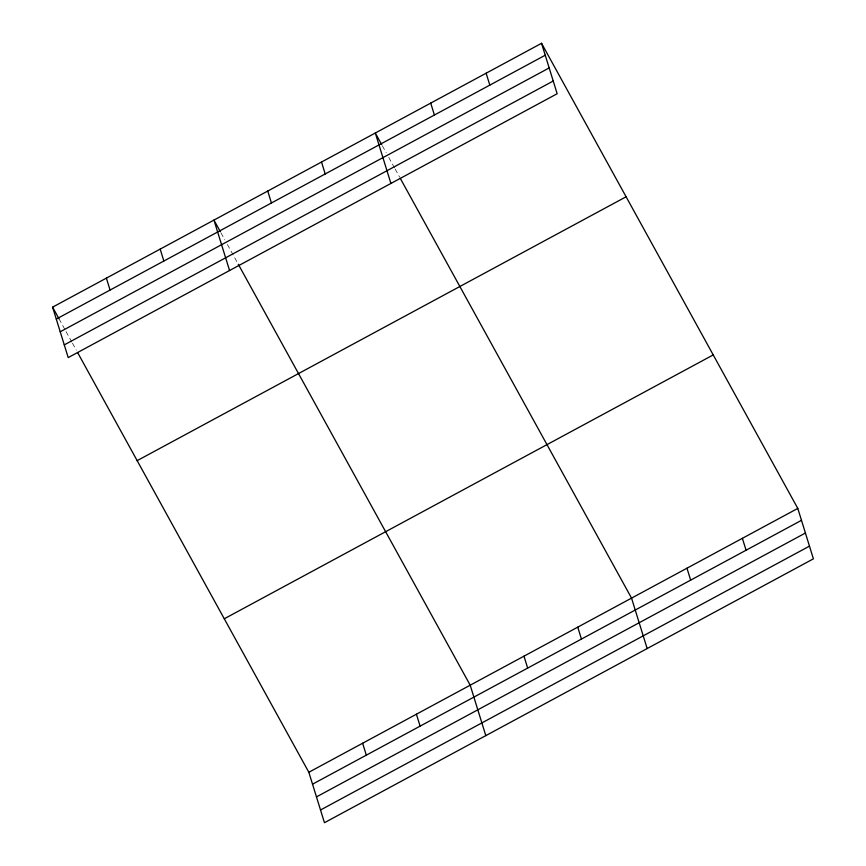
<?xml version="1.0" encoding="UTF-8"?>
<svg xmlns="http://www.w3.org/2000/svg" width="866" height="866" viewBox="0 0 866 866"><rect width="100%" height="100%" fill="white"/><g stroke="black" fill="none" stroke-linecap="round" stroke-linejoin="round"><path stroke-width="0.65" stroke-dasharray="4.33 3.25" d="M382.35 145.802L386.193 152.784M388.758 157.428L394.517 167.896M395.167 169.054L399.648 177.194M220.992 232.878L224.835 239.85M227.401 244.504L237.652 263.112M59.007 318.785L65.405 330.411M66.054 331.581L71.813 342.038M72.452 343.207L76.295 350.178"/><path stroke-width="1.3" d="M541.542 43.3L557.163 93.734L68.208 357.593L52.599 307.159L541.542 43.3L797.792 508.407L813.401 558.841L324.458 822.7L308.837 772.266L77.583 352.505M56.29 319.078L545.234 55.218M60.219 331.786L549.174 67.927M64.268 344.885L553.222 81.025M137.153 460.647L626.107 196.788M224.283 618.779L713.227 354.919M308.837 772.266L797.792 508.407M312.529 784.185L801.483 520.325M316.469 796.893L805.412 533.034M320.517 809.991L809.472 546.132M381.711 144.644L375.303 133.007L390.912 183.44M400.287 178.364L631.552 598.125L647.162 648.558M220.354 231.709L213.945 220.083L229.566 270.517M238.291 264.271L470.195 685.19L485.804 735.624M52.599 307.159L59.007 318.785M742.378 538.316L746.07 550.235M686.965 568.215L690.657 580.133M486.129 73.199L489.82 85.117M430.716 103.108L434.407 115.026M577.763 627.146L581.454 639.065M523.984 656.168L527.665 668.087M321.524 162.039L325.205 173.958M267.735 191.061L271.426 202.98M416.416 714.223L420.097 726.141M362.627 743.245L366.318 755.163M160.167 249.105L163.858 261.023M106.377 278.138L110.069 290.056"/></g></svg>
